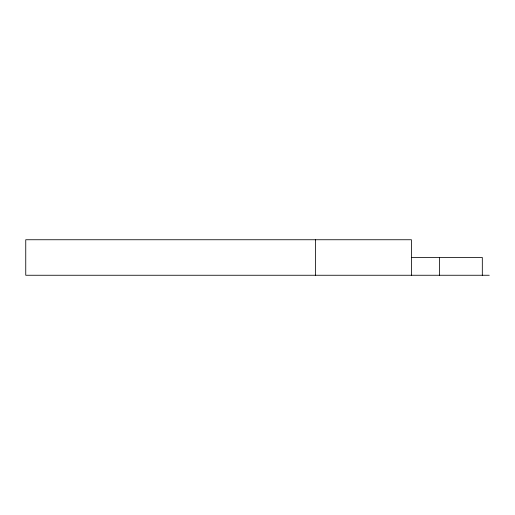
<?xml version="1.0" encoding="UTF-8"?>
<svg xmlns="http://www.w3.org/2000/svg" width="515" height="515" viewBox="0 0 515 515"><rect width="100%" height="100%" fill="white"/><g stroke="black" fill="none" stroke-linecap="round" stroke-linejoin="round"><path stroke-width="0.77" d="M411.414 257.5L482.317 257.5L482.317 275.255M489.25 275.255L25.75 275.255L25.75 239.745L411.414 239.745L411.414 275.255M439.54 257.5L439.54 275.255M315.534 239.745L315.534 275.255"/></g></svg>
